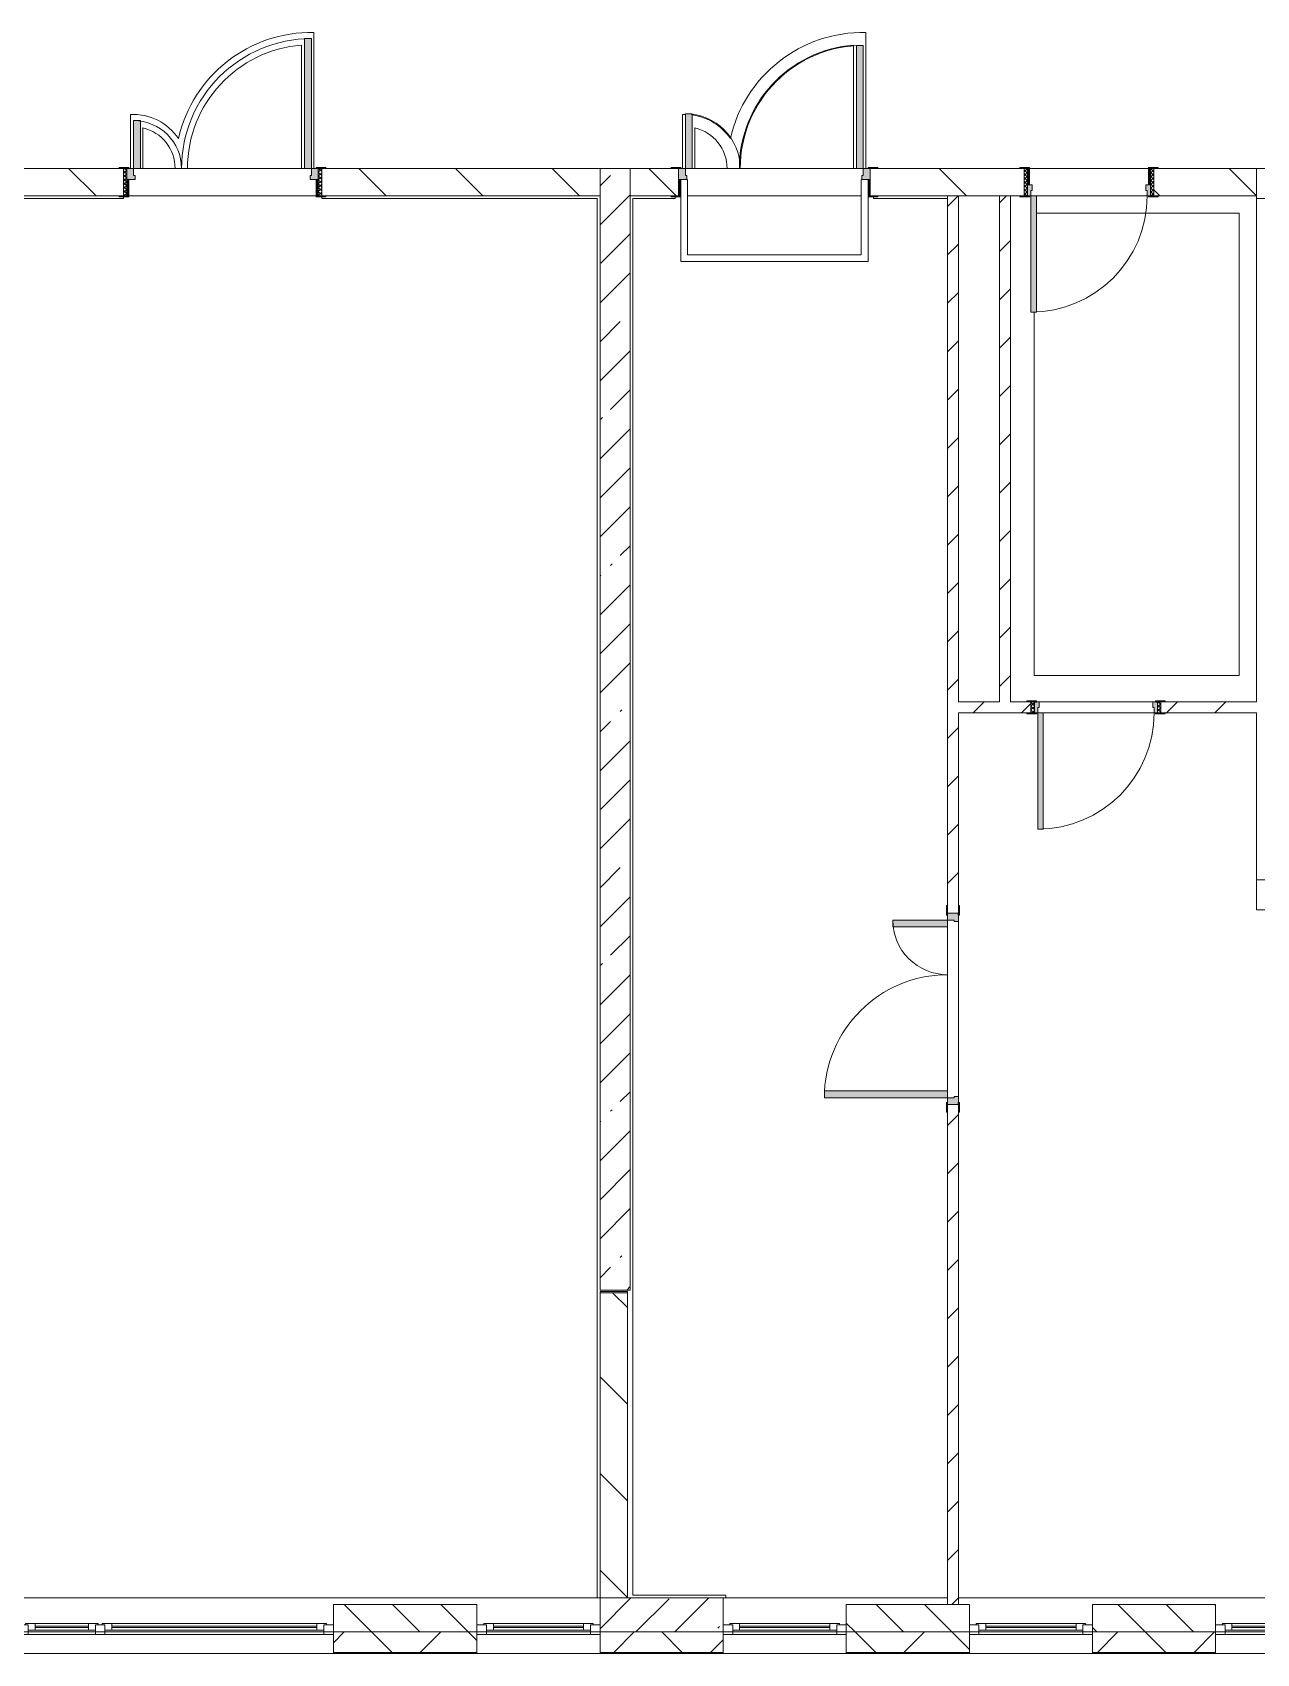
# Model space of a CAD drawing. Header units: millimetres. Extents: x -5524 to 188159, y -8553 to 29000.
# Drawn here: x 164129 to 173079, y -258 to 11595 of the extents above; entities that cross this region are included whole.
import ezdxf

# ---------------------------------------------------------------- set-up
doc = ezdxf.new("R2010")
doc.units = ezdxf.units.MM
for name, color, linetype, lineweight in [('A-DETL-2', 7, 'Continuous', 5), ('A-GLAZ-2', 7, 'Continuous', 5), ('A-WALL', 7, 'Continuous', 9), ('A-WALL-7', 7, 'Continuous', 5), ('I-WALL-2', 7, 'Continuous', 5), ('S-COLS-2', 7, 'Continuous', 5)]:
    doc.layers.add(name, color=color, linetype=linetype, lineweight=lineweight)
for name, color, linetype, lineweight, true_color in [('A-DOOR-3', 7, 'Continuous', 5, 0xaaaaaa), ('A-DOOR-4', 7, 'Continuous', 5, 0xe2e2e2), ('A-DOOR-FRAM-1', 7, 'Continuous', 5, 0xe2e2e2), ('A-DOOR-FRAM-2', 7, 'Continuous', 5, 0xaaaaaa), ('A-FLOR-2', 7, 'Continuous', 5, 0xaaaaaa)]:
    doc.layers.add(name, color=color, linetype=linetype, lineweight=lineweight, true_color=true_color)
pattern_1 = [(135, (61148.7, 0), (-353.5534, -353.5534), [])]
pattern_2 = [(45, (61148.7, 0), (-285.1231, 285.1231), []), (45, (61433.8, 0), (-285.1231, 285.1231), [504.031, -100.806, 16.764, -84.042])]
pattern_3 = [(45, (61148.7, 0), (-176.7767, 176.7767), [])]

# ---------------------------------------------------------------- blocks, each defined once
blk = doc.blocks.new('110_Дверь_СКБ_2Ст - Д-2а_л_ Из коридора на лестницу-32216062-3_7_1_птичка')
at = {"layer": 'A-DOOR-4'}
for points in [[(612, 100), (662, 100), (662, 1000), (612, 1000), (612, 721)], [(-588, 100), (-588, 500), (-638, 500), (-638, 100)], [(712, -100), (712, 20), (698, 20), (698, -100)]]:
    blk.add_hatch(color=256, dxfattribs=at).paths.add_polyline_path(points)
h = blk.add_hatch(color=256, dxfattribs=at)
h.paths.add_polyline_path([(712, 20), (712, 100), (662, 100), (662, 50), (652, 50), (652, 20), (680, 20)])
h.paths.add_polyline_path([(-628, 20), (-628, 50), (-638, 50), (-638, 100), (-688, 100), (-688, 20)])
at = {"layer": 'A-DOOR-FRAM-1'}
for points in [[(-672, 100), (-672, 108), (-742, 108), (-742, 100)], [(-672, -100), (-672, 20), (-688, 20), (-688, -100)], [(768, 100), (768, 108), (698, 108), (698, 100)], [(-672, -108), (-672, -100), (-742, -100), (-742, -108)], [(768, -108), (768, -100), (698, -100), (698, -108)]]:
    blk.add_hatch(color=256, dxfattribs=at).paths.add_polyline_path(points)
at = {"layer": 'A-DOOR-3'}
for p, q in [((662, 1000), (612, 1000)), ((612, 1000), (612, 100)), ((662, 100), (662, 1000)), ((-638, 500), (-638, 100)), ((-588, 500), (-638, 500)), ((-588, 100), (-588, 500)), ((-638, 100), (-588, 100)), ((612, 100), (662, 100))]:
    blk.add_line(p, q, dxfattribs=at)
for centre, radius, start, end in [((662, 100), 900, 90, 180), ((-638, 100), 400, 360, 90)]:
    blk.add_arc(centre, radius, start, end, dxfattribs=at)
at = {"layer": 'A-DOOR-FRAM-2'}
for p, q in [((-672, 108), (-742, 108)), ((-742, 108), (-742, 100)), ((-742, 100), (-672, 100)), ((-638, 100), (-688, 100)), ((-688, 100), (-688, 20)), ((-688, 20), (-628, 20)), ((-672, 20), (-688, 20)), ((-688, 20), (-688, -100)), ((-672, 100), (-672, 108)), ((-672, -100), (-672, 20)), ((-638, 50), (-638, 100)), ((-628, 50), (-638, 50)), ((-628, 20), (-628, 50)), ((662, 50), (652, 50)), ((652, 50), (652, 20)), ((652, 20), (712, 20)), ((662, 100), (662, 50)), ((712, 100), (662, 100)), ((768, 108), (698, 108)), ((698, 108), (698, 100)), ((698, 100), (768, 100)), ((712, 20), (698, 20)), ((698, 20), (698, -100)), ((712, 20), (712, 100)), ((712, -100), (712, 20)), ((768, 100), (768, 108)), ((-672, -100), (-742, -100)), ((-742, -100), (-742, -108)), ((-742, -108), (-672, -108)), ((-688, -100), (-672, -100)), ((-672, -108), (-672, -100)), ((698, -100), (712, -100)), ((768, -100), (698, -100)), ((698, -100), (698, -108)), ((698, -108), (768, -108)), ((768, -108), (768, -100))]:
    blk.add_line(p, q, dxfattribs=at)
blk = doc.blocks.new('120_Окно_СКБ_2Ст_Фрамуга сверху - 120_Окно_СКБ_2Ст_2300х2500_h_ ДОО-19727959-3_7_1_птичка')
at = {"layer": 'A-GLAZ-2'}
for p, q in [((-1150, -127), (-1150, -57)), ((-1150, -57), (-1080, -57)), ((1150, -57), (-1150, -57)), ((-1080, -57), (-1080, -127)), ((-1080, -57), (1080, -57)), ((520, -87), (-1080, -87)), ((-1080, -87), (-1080, -127)), ((-1030, -137), (-1030, -87)), ((-1030, -107), (470, -107)), ((470, -117), (-1030, -117)), ((470, -137), (470, -87)), ((520, -127), (520, -57)), ((520, -57), (590, -57)), ((520, -127), (520, -87)), ((590, -57), (590, -127)), ((1080, -87), (590, -87)), ((590, -87), (590, -127)), ((640, -137), (640, -87)), ((640, -107), (1030, -107)), ((1030, -117), (640, -117)), ((1030, -137), (1030, -87)), ((1080, -127), (1080, -57)), ((1080, -57), (1150, -57)), ((1080, -127), (1080, -87)), ((1150, -57), (1150, -127)), ((-1080, -127), (-1150, -127)), ((-1150, -127), (-1100, -127)), ((-1080, -127), (-1100, -127)), ((-1100, -127), (-1100, -137)), ((-1100, -137), (540, -137)), ((540, -137), (-1100, -137)), ((590, -127), (520, -127)), ((540, -127), (520, -127)), ((540, -127), (570, -127)), ((540, -127), (570, -127)), ((540, -137), (540, -127)), ((590, -127), (570, -127)), ((570, -127), (570, -137)), ((570, -137), (1100, -137)), ((1100, -137), (570, -137)), ((1150, -127), (1080, -127)), ((1100, -127), (1080, -127)), ((1100, -127), (1150, -127)), ((1100, -137), (1100, -127))]:
    blk.add_line(p, q, dxfattribs=at)
blk = doc.blocks.new('120_Окно_СКБ_1Ст - 120_Окно_СКБ_1Ст 900х2500_h_ с форточкой-22876038-3_7_1_птичка')
at = {"layer": 'A-GLAZ-2'}
for p, q in [((-450, -127), (-450, -57)), ((-450, -57), (-380, -57)), ((450, -57), (-450, -57)), ((-380, -57), (-380, -127)), ((380, -87), (-380, -87)), ((-380, -87), (-380, -127)), ((-330, -137), (-330, -87)), ((-330, -107), (330, -107)), ((330, -117), (-330, -117)), ((330, -137), (330, -87)), ((380, -127), (380, -57)), ((380, -57), (450, -57)), ((380, -127), (380, -87)), ((450, -57), (450, -127)), ((-380, -127), (-450, -127)), ((-450, -127), (-400, -127)), ((-380, -127), (-400, -127)), ((-400, -127), (-400, -137)), ((-400, -137), (400, -137)), ((400, -137), (-400, -137)), ((450, -127), (380, -127)), ((400, -127), (380, -127)), ((400, -127), (450, -127)), ((400, -137), (400, -127))]:
    blk.add_line(p, q, dxfattribs=at)
blk = doc.blocks.new('110_Дверь_СКБ_1Ст_Внутренняя1 - Д-8 950x2100h_охрана-V69-3_7_1_птичка')
at = {"layer": 'A-DOOR-3'}
h = blk.add_hatch(dxfattribs=at)
h.set_pattern_fill('FP_63', color=256, style=0, pattern_type=2)
h.set_pattern_definition([(135, (1826.41, 164.685), (-14.14214, -14.14214), []), (225, (1826.41, 164.685), (14.14214, -14.14214), [])])
h.paths.add_polyline_path([(487.5, 100), (462.5, 100), (462.5, -100), (487.5, -100), (487.5, -34.8)])
at = {"layer": 'A-DOOR-4'}
h = blk.add_hatch(color=256, dxfattribs=at)
h.paths.add_polyline_path([(437.5, 100), (437.5, 60), (427.5, 60), (427.5, 20), (462.5, 20), (462.5, 100)])
h.paths.add_polyline_path([(-412.5, 100), (-437.5, 100), (-437.5, 20), (-402.5, 20), (-402.5, 60), (-412.5, 60)])
at = {"layer": 'A-DOOR-FRAM-1'}
for points in [[(397.5, 950), (397.5, 100), (437.5, 100), (437.5, 950)], [(-492.5, 108), (-492.5, 100), (-422.5, 100), (-422.5, 108)], [(-422.5, 20), (-437.5, 20), (-437.5, -100), (-422.5, -100), (-422.5, -34.8)], [(517.5, 108), (447.5, 108), (447.5, 100), (517.5, 100)], [(462.5, 20), (447.5, 20), (447.5, -100), (462.5, -100), (462.5, -34.8)], [(-492.5, -100), (-492.5, -108), (-422.5, -108), (-422.5, -100)], [(447.5, -100), (447.5, -108), (517.5, -108), (517.5, -100)]]:
    blk.add_hatch(color=256, dxfattribs=at).paths.add_polyline_path(points)
at = {"layer": 'A-DOOR-FRAM-2'}
h = blk.add_hatch(dxfattribs=at)
h.set_pattern_fill('FP_64', color=256, style=0, pattern_type=2)
h.set_pattern_definition([(45, (-296.384, 164.685), (-14.1421, 14.1421), []), (135, (-296.384, 164.685), (-14.1421, -14.1421), [])])
h.paths.add_polyline_path([(-437.5, 100), (-462.5, 100), (-462.5, -100), (-437.5, -100), (-437.5, -34.8)])
at = {"layer": 'A-DOOR-3'}
for p, q in [((437.5, 950), (397.5, 950)), ((397.5, 950), (397.5, 100)), ((437.5, 100), (437.5, 950)), ((397.5, 100), (437.5, 100))]:
    blk.add_line(p, q, dxfattribs=at)
blk.add_arc((437.5, 100), 850, 90, 180, dxfattribs=at)
at = {"layer": 'A-DOOR-FRAM-2'}
for p, q in [((-422.5, 108), (-492.5, 108)), ((-492.5, 108), (-492.5, 100)), ((-492.5, 100), (-422.5, 100)), ((-437.5, 100), (-462.5, 100)), ((-462.5, 100), (-462.5, -100)), ((-412.5, 100), (-437.5, 100)), ((-437.5, 100), (-437.5, 20)), ((-437.5, -100), (-437.5, 100)), ((-422.5, 100), (-437.5, 100)), ((-437.5, 100), (-437.5, 99)), ((-437.5, 99), (-422.5, 99)), ((-437.5, 20), (-402.5, 20)), ((-422.5, 20), (-437.5, 20)), ((-437.5, 20), (-437.5, -100)), ((-422.5, 100), (-422.5, 108)), ((-422.5, 99), (-422.5, 100)), ((-422.5, -100), (-422.5, 20)), ((-412.5, 60), (-412.5, 100)), ((-402.5, 60), (-412.5, 60)), ((-402.5, 20), (-402.5, 60)), ((437.5, 60), (427.5, 60)), ((427.5, 60), (427.5, 20)), ((427.5, 20), (462.5, 20)), ((437.5, 100), (437.5, 60)), ((462.5, 100), (437.5, 100)), ((517.5, 108), (447.5, 108)), ((447.5, 108), (447.5, 100)), ((462.5, 100), (447.5, 100)), ((447.5, 100), (447.5, 99)), ((447.5, 100), (517.5, 100)), ((447.5, 99), (462.5, 99)), ((462.5, 20), (447.5, 20)), ((447.5, 20), (447.5, -100)), ((462.5, 20), (462.5, 100)), ((487.5, 100), (462.5, 100)), ((462.5, 100), (462.5, -100)), ((462.5, 99), (462.5, 100)), ((462.5, -100), (462.5, 20)), ((487.5, -100), (487.5, 100)), ((517.5, 100), (517.5, 108)), ((-422.5, -100), (-492.5, -100)), ((-492.5, -100), (-492.5, -108)), ((-492.5, -108), (-422.5, -108)), ((-462.5, -100), (-437.5, -100)), ((-437.5, -100), (-422.5, -100)), ((-422.5, -108), (-422.5, -100)), ((447.5, -100), (462.5, -100)), ((517.5, -100), (447.5, -100)), ((447.5, -100), (447.5, -108)), ((447.5, -108), (517.5, -108)), ((462.5, -100), (487.5, -100)), ((517.5, -108), (517.5, -100))]:
    blk.add_line(p, q, dxfattribs=at)
blk = doc.blocks.new('110_Дверь_СКБ_1Ст_Внутренняя1 - Д-8 950x2100h_охрана-V100-3_7_1_птичка')
at = {"layer": 'A-DOOR-3'}
h = blk.add_hatch(dxfattribs=at)
h.set_pattern_fill('FP_92', color=256, style=0, pattern_type=2)
h.set_pattern_definition([(135, (1826.41, 104.685), (-14.14214, -14.14214), []), (225, (1826.41, 104.685), (14.14214, -14.14214), [])])
h.paths.add_polyline_path([(487, 40), (462, 40), (462, -40), (487, -40)])
at = {"layer": 'A-DOOR-4'}
h = blk.add_hatch(color=256, dxfattribs=at)
h.paths.add_polyline_path([(437, 40), (437, 0), (427, 0), (427, -40), (462, -40), (462, 40)])
h.paths.add_polyline_path([(-413, 40), (-438, 40), (-438, -40), (-403, -40), (-403, 0), (-413, 0)])
at = {"layer": 'A-DOOR-FRAM-1'}
for points in [[(397, 890), (397, 40), (437, 40), (437, 890)], [(-493, 48), (-493, 40), (-423, 40), (-423, 48)], [(517, 48), (447, 48), (447, 40), (517, 40)], [(-423, -40), (-493, -40), (-493, -48), (-423, -48)], [(447, -40), (447, -48), (517, -48), (517, -40)]]:
    blk.add_hatch(color=256, dxfattribs=at).paths.add_polyline_path(points)
at = {"layer": 'A-DOOR-FRAM-2'}
h = blk.add_hatch(dxfattribs=at)
h.set_pattern_fill('FP_93', color=256, style=0, pattern_type=2)
h.set_pattern_definition([(45, (-296.384, 104.685), (-14.1421, 14.1421), []), (135, (-296.384, 104.685), (-14.1421, -14.1421), [])])
h.paths.add_polyline_path([(-438, 40), (-463, 40), (-463, -40), (-438, -40)])
at = {"layer": 'A-DOOR-3'}
for p, q in [((437, 890), (397, 890)), ((397, 890), (397, 40)), ((437, 40), (437, 890)), ((397, 40), (437, 40))]:
    blk.add_line(p, q, dxfattribs=at)
blk.add_arc((437, 40), 850, 90, 180, dxfattribs=at)
at = {"layer": 'A-DOOR-FRAM-2'}
for p, q in [((-423, 48), (-493, 48)), ((-493, 48), (-493, 40)), ((-493, 40), (-423, 40)), ((-438, 40), (-463, 40)), ((-463, 40), (-463, -40)), ((-413, 40), (-438, 40)), ((-438, 40), (-438, -40)), ((-438, -40), (-438, 40)), ((-423, 40), (-438, 40)), ((-438, 40), (-438, 39)), ((-438, 39), (-423, 39)), ((-423, 40), (-423, 48)), ((-423, 39), (-423, 40)), ((-413, 0), (-413, 40)), ((-403, 0), (-413, 0)), ((-403, -40), (-403, 0)), ((437, 0), (427, 0)), ((427, 0), (427, -40)), ((437, 40), (437, 0)), ((462, 40), (437, 40)), ((517, 48), (447, 48)), ((447, 48), (447, 40)), ((462, 40), (447, 40)), ((447, 40), (447, 39)), ((447, 40), (517, 40)), ((447, 39), (462, 39)), ((462, -40), (462, 40)), ((487, 40), (462, 40)), ((462, 40), (462, -40)), ((462, 39), (462, 40)), ((487, -40), (487, 40)), ((517, 40), (517, 48)), ((-423, -40), (-493, -40)), ((-493, -40), (-493, -48)), ((-493, -48), (-423, -48)), ((-463, -40), (-438, -40)), ((-423, -39), (-438, -39)), ((-438, -39), (-438, -40)), ((-438, -40), (-403, -40)), ((-438, -40), (-423, -40)), ((-423, -40), (-423, -39)), ((-423, -48), (-423, -40)), ((427, -40), (462, -40)), ((462, -39), (447, -39)), ((447, -39), (447, -40)), ((447, -40), (462, -40)), ((517, -40), (447, -40)), ((447, -40), (447, -48)), ((447, -48), (517, -48)), ((462, -40), (462, -39)), ((462, -40), (487, -40)), ((517, -48), (517, -40))]:
    blk.add_line(p, q, dxfattribs=at)
blk = doc.blocks.new('110_Дверь_СКБ_2Ст - Д-6_л__ ДОО_Дв_1450x2100h_Дверь из раздевальной в коридор-V101-3_7_1_птичка')
at = {"layer": 'A-DOOR-3'}
h = blk.add_hatch(dxfattribs=at)
h.set_pattern_fill('FP_94', color=256, style=0, pattern_type=2)
h.set_pattern_definition([(135, (1576.41, 164.685), (-14.14214, -14.14214), []), (225, (1576.41, 164.685), (14.14214, -14.14214), [])])
h.paths.add_polyline_path([(737.5, -100), (737.5, 100), (712.5, 100), (712.5, -100)])
at = {"layer": 'A-DOOR-4'}
for points in [[(662.5, 100), (662.5, 1050), (612.5, 1050), (612.5, 100)], [(-587.5, 100), (-587.5, 450), (-637.5, 450), (-637.5, 100)]]:
    blk.add_hatch(color=256, dxfattribs=at).paths.add_polyline_path(points)
h = blk.add_hatch(color=256, dxfattribs=at)
h.paths.add_polyline_path([(652.5, 20), (712.5, 20), (712.5, 100), (662.5, 100), (662.5, 50), (652.5, 50)])
h.paths.add_polyline_path([(-687.5, 20), (-627.5, 20), (-627.5, 50), (-637.5, 50), (-637.5, 100), (-687.5, 100)])
at = {"layer": 'A-DOOR-FRAM-1'}
for points in [[(-672.5, 100), (-672.5, 108), (-742.5, 108), (-742.5, 100)], [(-672.5, -100), (-672.5, 20), (-687.5, 20), (-687.5, -100)], [(767.5, 100), (767.5, 108), (697.5, 108), (697.5, 100)], [(712.5, -100), (712.5, 20), (697.5, 20), (697.5, -100)], [(-672.5, -108), (-672.5, -100), (-742.5, -100), (-742.5, -108)], [(767.5, -108), (767.5, -100), (697.5, -100), (697.5, -108)]]:
    blk.add_hatch(color=256, dxfattribs=at).paths.add_polyline_path(points)
at = {"layer": 'A-DOOR-FRAM-2'}
h = blk.add_hatch(dxfattribs=at)
h.set_pattern_fill('FP_95', color=256, style=0, pattern_type=2)
h.set_pattern_definition([(45, (-546.384, 164.685), (-14.1421, 14.1421), []), (135, (-546.384, 164.685), (-14.1421, -14.1421), [])])
h.paths.add_polyline_path([(-687.5, -100), (-687.5, 100), (-712.5, 100), (-712.5, -100)])
at = {"layer": 'A-DOOR-3'}
for p, q in [((662.5, 1050), (612.5, 1050)), ((612.5, 1050), (612.5, 100)), ((662.5, 100), (662.5, 1050)), ((-637.5, 450), (-637.5, 100)), ((-587.5, 450), (-637.5, 450)), ((-587.5, 100), (-587.5, 450)), ((-637.5, 100), (-587.5, 100)), ((612.5, 100), (662.5, 100))]:
    blk.add_line(p, q, dxfattribs=at)
for centre, radius, start, end in [((662.5, 100), 950, 90, 180), ((-637.5, 100), 350, 360, 90)]:
    blk.add_arc(centre, radius, start, end, dxfattribs=at)
at = {"layer": 'A-DOOR-FRAM-2'}
for p, q in [((-672.5, 108), (-742.5, 108)), ((-742.5, 108), (-742.5, 100)), ((-742.5, 100), (-672.5, 100)), ((-687.5, 100), (-712.5, 100)), ((-712.5, 100), (-712.5, -100)), ((-637.5, 100), (-687.5, 100)), ((-687.5, 100), (-687.5, 20)), ((-687.5, -100), (-687.5, 100)), ((-687.5, 20), (-627.5, 20)), ((-672.5, 20), (-687.5, 20)), ((-687.5, 20), (-687.5, -100)), ((-672.5, 100), (-672.5, 108)), ((-672.5, -100), (-672.5, 20)), ((-637.5, 50), (-637.5, 100)), ((-627.5, 50), (-637.5, 50)), ((-627.5, 20), (-627.5, 50)), ((662.5, 50), (652.5, 50)), ((652.5, 50), (652.5, 20)), ((652.5, 20), (712.5, 20)), ((662.5, 100), (662.5, 50)), ((712.5, 100), (662.5, 100)), ((767.5, 108), (697.5, 108)), ((697.5, 108), (697.5, 100)), ((697.5, 100), (767.5, 100)), ((712.5, 20), (697.5, 20)), ((697.5, 20), (697.5, -100)), ((712.5, 20), (712.5, 100)), ((737.5, 100), (712.5, 100)), ((712.5, 100), (712.5, -100)), ((712.5, -100), (712.5, 20)), ((737.5, -100), (737.5, 100)), ((767.5, 100), (767.5, 108)), ((-672.5, -100), (-742.5, -100)), ((-742.5, -100), (-742.5, -108)), ((-742.5, -108), (-672.5, -108)), ((-712.5, -100), (-687.5, -100)), ((-687.5, -100), (-672.5, -100)), ((-672.5, -108), (-672.5, -100)), ((697.5, -100), (712.5, -100)), ((767.5, -100), (697.5, -100)), ((697.5, -100), (697.5, -108)), ((697.5, -108), (767.5, -108)), ((712.5, -100), (737.5, -100)), ((767.5, -108), (767.5, -100))]:
    blk.add_line(p, q, dxfattribs=at)
blk = doc.blocks.new('120_Окно_СКБ_1Ст - 120_Окно_СКБ_1Ст 900х2500_h_ с форточкой-V143-3_7_1_птичка')
at = {"layer": 'A-GLAZ-2'}
for p, q in [((-450, -127), (-450, -57)), ((-450, -57), (-380, -57)), ((450, -57), (-450, -57)), ((-380, -57), (-380, -127)), ((380, -87), (-380, -87)), ((-380, -87), (-380, -127)), ((-330, -137), (-330, -87)), ((-330, -107), (330, -107)), ((330, -117), (-330, -117)), ((330, -137), (330, -87)), ((380, -127), (380, -57)), ((380, -57), (450, -57)), ((380, -127), (380, -87)), ((450, -57), (450, -127)), ((-380, -127), (-450, -127)), ((-450, -127), (-400, -127)), ((-380, -127), (-400, -127)), ((-400, -127), (-400, -137)), ((-400, -137), (400, -137)), ((400, -137), (-400, -137)), ((450, -127), (380, -127)), ((400, -127), (380, -127)), ((400, -137), (400, -127)), ((404, -127), (450, -127))]:
    blk.add_line(p, q, dxfattribs=at)
blk = doc.blocks.new('110_Дверь_СКБ_2Ст - Д-5_п_ Из игровой в коридор-32351726-3_7_1_птичка')
at = {"layer": 'A-DOOR-4'}
h = blk.add_hatch(color=256, dxfattribs=at)
h.paths.add_polyline_path([(712, -40), (712, 40), (652, 40), (652, 10), (662, 10), (662, -40)])
h.paths.add_polyline_path([(-628, 40), (-688, 40), (-688, -40), (-638, -40), (-638, 10), (-628, 10)])
for points in [[(-588, -440), (-588, -40), (-638, -40), (-638, -440)], [(662, -940), (662, -40), (612, -40), (612, -940)]]:
    blk.add_hatch(color=256, dxfattribs=at).paths.add_polyline_path(points)
at = {"layer": 'A-DOOR-FRAM-1'}
for points in [[(-673, 48), (-743, 48), (-743, 40), (-673, 40)], [(767, 48), (697, 48), (697, 40), (767, 40)], [(-673, -40), (-743, -40), (-743, -48), (-673, -48)], [(767, -40), (697, -40), (697, -48), (767, -48)]]:
    blk.add_hatch(color=256, dxfattribs=at).paths.add_polyline_path(points)
at = {"layer": 'A-DOOR-3'}
for p, q in [((-638, -40), (-588, -40)), ((-638, -440), (-638, -40)), ((-588, -40), (-588, -440)), ((612, -40), (662, -40)), ((612, -940), (612, -40)), ((662, -40), (662, -940)), ((-588, -440), (-638, -440)), ((662, -940), (612, -940))]:
    blk.add_line(p, q, dxfattribs=at)
for centre, radius, start, end in [((-638, -40), 400, 270, 0), ((662, -40), 900, 180, 270)]:
    blk.add_arc(centre, radius, start, end, dxfattribs=at)
at = {"layer": 'A-DOOR-FRAM-2'}
for p, q in [((-743, 48), (-673, 48)), ((-743, 40), (-743, 48)), ((-673, 40), (-743, 40)), ((-688, 40), (-628, 40)), ((-688, -40), (-688, 40)), ((-688, 40), (-673, 40)), ((-688, 39), (-688, 40)), ((-673, 39), (-688, 39)), ((-673, 48), (-673, 40)), ((-673, 40), (-673, 39)), ((-638, 10), (-638, -40)), ((-628, 10), (-638, 10)), ((-628, 40), (-628, 10)), ((652, 40), (712, 40)), ((652, 10), (652, 40)), ((662, 10), (652, 10)), ((662, -40), (662, 10)), ((697, 40), (697, 48)), ((697, 48), (767, 48)), ((697, 39), (697, 40)), ((697, 40), (712, 40)), ((767, 40), (697, 40)), ((712, 39), (697, 39)), ((712, 40), (712, -40)), ((712, 40), (712, 39)), ((767, 48), (767, 40)), ((-743, -40), (-673, -40)), ((-743, -48), (-743, -40)), ((-673, -48), (-743, -48)), ((-638, -40), (-688, -40)), ((-673, -40), (-673, -48)), ((712, -40), (662, -40)), ((697, -48), (697, -40)), ((697, -40), (767, -40)), ((767, -48), (697, -48)), ((767, -40), (767, -48))]:
    blk.add_line(p, q, dxfattribs=at)

msp = doc.modelspace()

# ---------------------------------------------------------------- hatches: boundary and pattern name
at = {"layer": 'A-WALL-7'}
h = msp.add_hatch(dxfattribs=at)
h.set_pattern_fill('FP_59', color=256, style=0, pattern_type=2)
h.set_pattern_definition([(135, (61148.7, 0), (-176.7767, -176.7767), [])])
h.paths.add_polyline_path([(182278.7, -100), (182578.7, -100), (182578.7, 100), (182278.7, 100)])
h.paths.add_polyline_path([(172778.7, -100), (172778.7, 100), (171878.7, 100), (171878.7, -100), (172085.4, -100)])
h.paths.add_polyline_path([(170221, -100), (170978.7, -100), (170978.7, 100), (170078.7, 100), (170078.7, -100)])
h.paths.add_polyline_path([(180478.7, -100), (180475.3, 100), (179978.7, 100), (179978.7, -100), (180475.3, -100)])
h.paths.add_polyline_path([(174578.7, -100), (174828.7, -100), (174828.7, 100), (174578.7, 100)])
h.paths.add_polyline_path([(177128.7, -100), (178178.7, -100), (178178.7, 100), (177128.7, 100)])
h.paths.add_polyline_path([(163778.7, -100), (164028.7, -100), (164028.7, 100), (163778.7, 100)])
h.paths.add_polyline_path([(166328.7, -100), (167378.7, -100), (167378.7, 100), (166328.7, 100)])
h.paths.add_polyline_path([(162878.7, -100), (162878.7, 100), (161978.7, 100), (161978.7, -100), (162763.4, -100)])
h.paths.add_polyline_path([(155678.7, -100), (155928.7, -100), (155928.7, 100), (155678.7, 100), (155678.7, 56.5)])
h.paths.add_polyline_path([(158228.7, -100), (159278.7, -100), (159278.7, 100), (158228.7, 100)])
h.paths.add_polyline_path([(153078.7, -100), (153878.7, -100), (153878.7, 100), (153078.7, 100)])
h = msp.add_hatch(dxfattribs=at)
h.set_pattern_fill('FP_61', color=256, style=0, pattern_type=2)
h.set_pattern_definition([(45, (61148.7, 0), (-353.5534, 353.5534), []), (135, (61148.7, 0), (-353.5534, -353.5534), [])])
h.paths.add_polyline_path([(185136.3, -250), (186228.7, -250), (186228.7, -100), (184878.7, -100), (184878.7, -250)])
h.paths.add_polyline_path([(181407.5, -250), (182578.7, -250), (182578.7, -100), (181378.7, -100), (181378.7, -250)])
h.paths.add_polyline_path([(170978.7, -250), (170978.7, -100), (170078.7, -100), (170078.7, -250), (170221, -250)])
h.paths.add_polyline_path([(169178.7, -250), (169178.7, -100), (168278.7, -100), (168278.7, -250), (168356.6, -250)])
h.paths.add_polyline_path([(171878.7, -250), (172778.7, -250), (172778.7, -100), (171878.7, -100)])
h.paths.add_polyline_path([(180478.7, -250), (180475.3, -100), (179078.7, -100), (179078.7, -250), (180475.3, -250)])
h.paths.add_polyline_path([(173678.7, -250), (174828.7, -250), (174828.7, -100), (173678.7, -100)])
h.paths.add_polyline_path([(177128.7, -250), (178178.7, -250), (178178.7, -100), (177128.7, -100)])
h.paths.add_polyline_path([(161078.7, -250), (161078.7, -100), (160178.7, -100), (160178.7, -250), (160899, -250)])
h.paths.add_polyline_path([(166492.2, -250), (167378.7, -250), (167378.7, -100), (166328.7, -100), (166328.7, -250)])
h.paths.add_polyline_path([(155678.7, -250), (155928.7, -250), (155928.7, -100), (154778.7, -100), (154778.7, -250), (155305.7, -250)])
h.paths.add_polyline_path([(161978.7, -250), (164028.7, -250), (164028.7, -100), (161978.7, -100)])
h.paths.add_polyline_path([(159278.7, -250), (159278.7, -100), (158228.7, -100), (158228.7, -250), (159034.6, -250)])
h.paths.add_polyline_path([(153441.3, -250), (153878.7, -250), (153878.7, -100), (153078.7, -100), (153078.7, -250)])
h.paths.add_polyline_path([(152178.7, -250), (152178.7, -100), (150358.7, -100), (150358.7, -250), (152043, -250)])
at = {"layer": 'I-WALL-2'}
h = msp.add_hatch(dxfattribs=at)
h.set_pattern_fill('FP_60', color=256, style=0, pattern_type=2)
h.set_pattern_definition(pattern_1)
h.paths.add_polyline_path([(166492.2, 10400), (168278.7, 10400), (168278.7, 10600), (166243.7, 10600), (166243.7, 10400), (166273.7, 10400)])
h.paths.add_polyline_path([(162763.4, 10400), (164793.7, 10400), (164793.7, 10600), (162758.7, 10600), (162758.7, 10400)])
h.paths.add_polyline_path([(151133.7, 10400), (151133.7, 10600), (150758.7, 10600), (150758.7, 10400), (151078.7, 10400)])
h.paths.add_polyline_path([(153098.7, 10400), (153658.7, 10400), (153658.7, 10600), (152533.7, 10600), (152533.7, 10400), (152588.7, 10400)])
h.paths.add_polyline_path([(155305.7, 10400), (155358.7, 10400), (155358.7, 10600), (154608.7, 10600), (154608.7, 10400), (154638.7, 10400)])
h = msp.add_hatch(dxfattribs=at)
h.set_pattern_fill('FP_57', color=256, style=0, pattern_type=2)
h.set_pattern_definition(pattern_2)
h.paths.add_polyline_path([(168278.7, 2400), (168498.7, 2400), (168498.7, 10600), (168278.7, 10600), (168278.7, 6593.4)])
h = msp.add_hatch(dxfattribs=at)
h.set_pattern_fill('FP_60', color=256, style=0, pattern_type=2)
h.set_pattern_definition(pattern_1)
h.paths.add_polyline_path([(181407.5, 10400), (182358.7, 10400), (182358.7, 10600), (180478.7, 10600), (180478.7, 10400)])
h.paths.add_polyline_path([(168798.7, 10400), (168853.7, 10400), (168853.7, 10600), (168498.7, 10600), (168498.7, 10400)])
h.paths.add_polyline_path([(171153.2, 10400), (171378.7, 10400), (171378.7, 10600), (170253.7, 10600), (170253.7, 10400), (170898.7, 10400)])
h.paths.add_polyline_path([(173017.6, 10400), (173078.7, 10400), (173078.7, 10600), (172328.7, 10600), (172328.7, 10400), (172358.7, 10400)])
h = msp.add_hatch(dxfattribs=at)
h.set_pattern_fill('FP_62', color=256, style=0, pattern_type=2)
h.set_pattern_definition(pattern_3)
h.paths.add_polyline_path([(170898.7, 100), (170898.7, 3755), (170818.7, 3755), (170818.7, 100)])
h.paths.add_polyline_path([(170898.7, 5155), (170898.7, 10400), (170818.7, 10400), (170818.7, 5155), (170868.7, 5155)])
h = msp.add_hatch(dxfattribs=at)
h.set_pattern_fill('FP_62', color=256, style=0, pattern_type=2)
h.set_pattern_definition(pattern_3)
h.paths.add_polyline_path([(171278.7, 6700), (171278.7, 10400), (171198.7, 10400), (171198.7, 6700)])
h = msp.add_hatch(dxfattribs=at)
h.set_pattern_fill('FP_62', color=256, style=0, pattern_type=2)
h.set_pattern_definition(pattern_3)
h.paths.add_polyline_path([(172408.7, 6620), (173078.7, 6620), (173078.7, 6700), (172378.7, 6700), (172378.7, 6620)])
h.paths.add_polyline_path([(170898.7, 6620), (171428.7, 6620), (171428.7, 6700), (170898.7, 6700)])
h = msp.add_hatch(dxfattribs=at)
h.set_pattern_fill('FP_60', color=256, style=0, pattern_type=2)
h.set_pattern_definition(pattern_1)
h.paths.add_polyline_path([(168478.7, 150), (168478.7, 2380), (168278.7, 2380), (168278.7, 150), (168356.6, 150)])
at = {"layer": 'S-COLS-2'}
h = msp.add_hatch(dxfattribs=at)
h.set_pattern_fill('FP_57', color=256, style=0, pattern_type=2)
h.set_pattern_definition(pattern_2)
h.paths.add_polyline_path([(168278.7, -100), (169178.7, -100), (169178.7, 150), (168278.7, 150)])

# ---------------------------------------------------------------- linework, layer by layer
at = {"layer": 'A-DETL-2'}
for p, q in [((172952.2, 10273.7), (171468.7, 10273.7)), ((172952.2, 6893.7), (172952.2, 10273.7)), ((171452.2, 9550), (171452.2, 6893.7)), ((171452.2, 6893.7), (172952.2, 6893.7))]:
    msp.add_line(p, q, dxfattribs=at)
at = {"layer": 'A-FLOR-2'}
for p, q in [((166097.1, 11502.3), (166097.1, 10600)), ((166187.1, 10600), (166187.1, 11594.8)), ((170132.1, 11502.3), (170132.1, 10600)), ((170222.1, 10600), (170222.1, 11594.8)), ((164845.9, 10994.4), (164845.9, 10600)), ((168880.9, 10994.4), (168880.9, 10600)), ((164935.9, 10600), (164935.9, 10897.1)), ((168970.9, 10600), (168970.9, 10897.1)), ((164918.7, 10600), (164935.9, 10600)), ((165172.1, 10600), (165262.1, 10600)), ((165262.1, 10600), (166118.7, 10600)), ((168953.7, 10600), (168970.9, 10600)), ((169207.1, 10600), (169297.1, 10600)), ((169297.1, 10600), (170153.7, 10600)), ((168918.7, 9970), (168918.7, 10520)), ((170188.7, 10520), (170188.7, 9970)), ((164793.7, 10380), (162779.7, 10380)), ((164793.7, 10392), (164793.7, 10380)), ((166243.7, 10380), (166243.7, 10392)), ((168258.7, 10380), (166243.7, 10380)), ((168258.7, 150), (168258.7, 10380)), ((168828.7, 10380), (168518.7, 10380)), ((168518.7, 10380), (168518.7, 170)), ((168828.7, 10392), (168828.7, 10380)), ((168868.7, 10392), (168868.7, 9920)), ((170238.7, 9920), (170238.7, 10392)), ((170278.7, 10380), (170278.7, 10392)), ((170818.7, 10380), (170278.7, 10380)), ((170188.7, 9970), (168918.7, 9970)), ((168868.7, 9920), (170238.7, 9920)), ((168518.7, 170), (169198.7, 170)), ((169198.7, 170), (169198.7, 150))]:
    msp.add_line(p, q, dxfattribs=at)
for centre, radius, start, end in [((166167.1, 10600), 995, 88.8489, 167.32946), ((166167.1, 10600), 905, 94.43687, 180), ((170202.1, 10600), 995, 88.8489, 167.32946), ((170202.1, 10600), 905, 94.43687, 180), ((164867.1, 10600), 395, 33.54048, 93.07201), ((168902.1, 10600), 395, 89.76418, 93.07201), ((168902.1, 10600), 395, 33.54048, 82.48481), ((164867.1, 10600), 305, 0, 76.9573), ((168902.1, 10600), 305, 0, 76.9573)]:
    msp.add_arc(centre, radius, start, end, dxfattribs=at)
at = {"layer": 'A-WALL'}
for p, q in [((168278.7, 10400), (168278.7, 10600)), ((168498.7, 10600), (168498.7, 10400)), ((173078.7, 10400), (173078.7, 10600)), ((170898.7, 10400), (170818.7, 10400)), ((171278.7, 10400), (171198.7, 10400)), ((173158.7, 10380), (173078.7, 10380)), ((173078.7, 5400), (173158.7, 5400)), ((170818.7, 100), (170898.7, 100)), ((166328.7, -100), (167378.7, -100)), ((167378.7, -100), (166328.7, -100)), ((170078.7, -100), (170978.7, -100)), ((170978.7, -100), (170078.7, -100)), ((171878.7, -100), (172778.7, -100)), ((172778.7, -100), (171878.7, -100)), ((166328.7, -250), (167378.7, -250)), ((166328.7, -253), (167378.7, -253)), ((168278.7, -250), (169178.7, -250)), ((168278.7, -253), (169178.7, -253)), ((170078.7, -250), (170978.7, -250)), ((170078.7, -253), (170978.7, -253)), ((171878.7, -250), (172778.7, -250)), ((171878.7, -253), (172778.7, -253))]:
    msp.add_line(p, q, dxfattribs=at)
at = {"layer": 'A-WALL-7'}
for p, q in [((167378.7, 100), (166328.7, 100)), ((166328.7, 100), (166328.7, -258)), ((167378.7, -258), (167378.7, 100)), ((170818.7, 100), (170078.7, 100)), ((170078.7, 100), (170078.7, -258)), ((170978.7, 100), (170898.7, 100)), ((170978.7, -258), (170978.7, 100)), ((172778.7, 100), (171878.7, 100)), ((171878.7, 100), (171878.7, -258)), ((172778.7, -258), (172778.7, 100)), ((164028.7, -100), (166328.7, -100)), ((169178.7, -100), (168278.7, -100)), ((168278.7, -100), (168278.7, -258)), ((169178.7, -258), (169178.7, -100)), ((170978.7, -100), (171878.7, -100)), ((161978.7, -258), (177128.7, -258))]:
    msp.add_line(p, q, dxfattribs=at)
at = {"layer": 'I-WALL-2'}
for p, q in [((164763.7, 10600), (159848.7, 10600)), ((164935.9, 10600), (165172.1, 10600)), ((168798.7, 10600), (166273.7, 10600)), ((168970.9, 10600), (169207.1, 10600)), ((171348.7, 10600), (170308.7, 10600)), ((171418.7, 10600), (172288.7, 10600)), ((182358.7, 10600), (172358.7, 10600)), ((162758.7, 10400), (164763.7, 10400)), ((166203.7, 10400), (164833.7, 10400)), ((166273.7, 10400), (168278.7, 10400)), ((168278.7, 10400), (168278.7, 2400)), ((168498.7, 10400), (168798.7, 10400)), ((168498.7, 2400), (168498.7, 10400)), ((170188.7, 10400), (168918.7, 10400)), ((170308.7, 10400), (170818.7, 10400)), ((170818.7, 10400), (170818.7, 5210)), ((170898.7, 10400), (171198.7, 10400)), ((170898.7, 6700), (170898.7, 10400)), ((171198.7, 10400), (171198.7, 6700)), ((171278.7, 10400), (171348.7, 10400)), ((171278.7, 6700), (171278.7, 10400)), ((172278.7, 10400), (171468.7, 10400)), ((172358.7, 10400), (173078.7, 10400)), ((173078.7, 10400), (173078.7, 6700)), ((171198.7, 6700), (170898.7, 6700)), ((171398.7, 6700), (171278.7, 6700)), ((171488.7, 6700), (172318.7, 6700)), ((173078.7, 6700), (172408.7, 6700)), ((170898.7, 6620), (171398.7, 6620)), ((170898.7, 5210), (170898.7, 6620)), ((172328.7, 6620), (171518.7, 6620)), ((172408.7, 6620), (173078.7, 6620)), ((173078.7, 6620), (173078.7, 5180)), ((173078.7, 5180), (178498.7, 5180)), ((170818.7, 3855), (170818.7, 5055)), ((170898.7, 5095), (170898.7, 3815)), ((170818.7, 3700), (170818.7, 100)), ((170898.7, 100), (170898.7, 3700)), ((168278.7, 2400), (168498.7, 2400)), ((168278.7, 2390), (168278.7, 150)), ((168278.7, 2390), (168478.7, 2390)), ((168478.7, 2380), (168278.7, 2380)), ((168478.7, 150), (168478.7, 2390)), ((163778.7, 150), (168278.7, 150)), ((168278.7, 150), (168478.7, 150)), ((169178.7, 150), (170818.7, 150)), ((170898.7, 150), (173678.7, 150)), ((168278.7, -100), (167378.7, -100)), ((170078.7, -100), (169178.7, -100)), ((173678.7, -100), (172778.7, -100))]:
    msp.add_line(p, q, dxfattribs=at)
at = {"layer": 'S-COLS-2'}
for p, q in [((169178.7, 150), (168278.7, 150)), ((168278.7, 150), (168278.7, -100)), ((169178.7, -100), (169178.7, 150)), ((168278.7, -100), (169178.7, -100))]:
    msp.add_line(p, q, dxfattribs=at)

# ---------------------------------------------------------------- block references
at = {"layer": 'A-DOOR-3'}
for name, p in [('110_Дверь_СКБ_2Ст - Д-6_л__ ДОО_Дв_1450x2100h_Дверь из раздевальной в коридор-V101-3_7_1_птичка', (165506.2, 10500)), ('110_Дверь_СКБ_2Ст - Д-2а_л_ Из коридора на лестницу-32216062-3_7_1_птичка', (169541.2, 10500))]:
    msp.add_blockref(name, p, dxfattribs=at)
for name, p, rotation in [('110_Дверь_СКБ_1Ст_Внутренняя1 - Д-8 950x2100h_охрана-V69-3_7_1_птичка', (171866.2, 10500), 180), ('110_Дверь_СКБ_1Ст_Внутренняя1 - Д-8 950x2100h_охрана-V100-3_7_1_птичка', (171916.2, 6660), 180), ('110_Дверь_СКБ_2Ст - Д-5_п_ Из игровой в коридор-32351726-3_7_1_птичка', (170858.7, 4467.5), 269.9999999999999)]:
    msp.add_blockref(name, p, dxfattribs=dict(at, rotation=rotation))
at = {"layer": 'A-GLAZ-2', "rotation": 180}
for name, p in [('120_Окно_СКБ_2Ст_Фрамуга сверху - 120_Окно_СКБ_2Ст_2300х2500_h_ ДОО-19727959-3_7_1_птичка', (165178.7, -175)), ('120_Окно_СКБ_1Ст - 120_Окно_СКБ_1Ст 900х2500_h_ с форточкой-V143-3_7_1_птичка', (167828.7, -175)), ('120_Окно_СКБ_1Ст - 120_Окно_СКБ_1Ст 900х2500_h_ с форточкой-22876038-3_7_1_птичка', (169628.7, -175)), ('120_Окно_СКБ_1Ст - 120_Окно_СКБ_1Ст 900х2500_h_ с форточкой-22876038-3_7_1_птичка', (171428.7, -175)), ('120_Окно_СКБ_1Ст - 120_Окно_СКБ_1Ст 900х2500_h_ с форточкой-22876038-3_7_1_птичка', (173228.7, -175))]:
    msp.add_blockref(name, p, dxfattribs=at)

doc.saveas('drawing.dxf')
